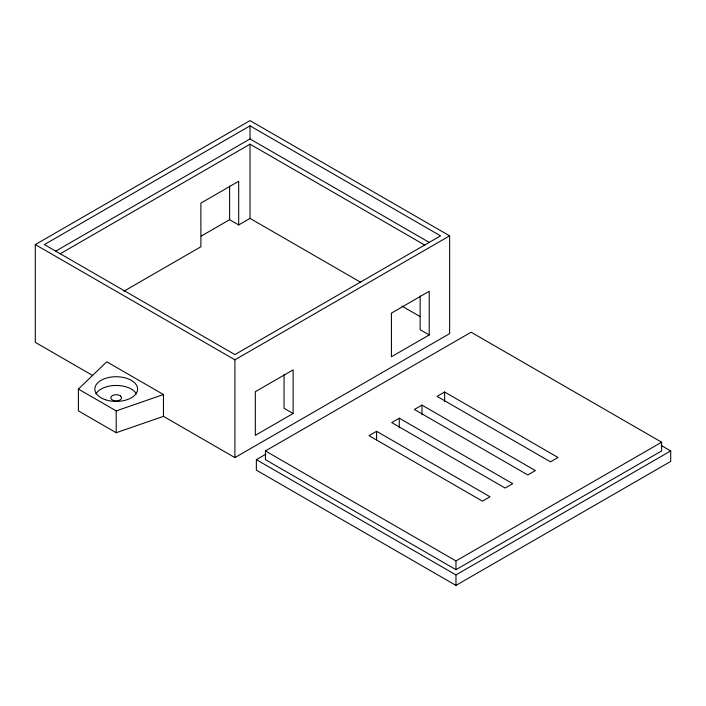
<?xml version="1.0" encoding="UTF-8"?>
<svg xmlns="http://www.w3.org/2000/svg" width="706" height="706" viewBox="0 0 706 706"><rect width="100%" height="100%" fill="white"/><g stroke="black" fill="none" stroke-linecap="round" stroke-linejoin="round"><path stroke-width="1.06" d="M163.457 416.355L116.199 432.725L78.392 410.901L78.392 389.068L106.747 361.79L163.457 394.53L163.457 416.355L234.904 457.603L449.634 333.638L449.634 235.848L250.03 120.611L35.3 244.585L35.3 342.366L92.46 375.363M250.03 125.844L44.372 244.585L234.904 354.589L440.562 235.848L250.03 125.844L250.03 138.941L55.8 251.08M60.125 253.825L250.03 144.183L424.8 245.088M201.263 236.069L229.618 219.698L238.69 224.94L250.03 218.392L360.81 282.356M123.832 291.251L200.883 246.765L200.883 203.116L238.69 181.283L238.69 224.94M35.3 244.585L234.904 359.822L449.634 235.848M293.122 413.513L255.316 435.346L255.316 391.689L293.122 369.865L293.122 413.513L284.05 408.28L284.05 374.445M429.222 334.944L391.415 356.768L391.415 313.12L429.222 291.287L429.222 334.944L420.149 329.702L420.149 295.876M265.438 450.94L471.096 332.208L661.628 442.212L661.628 450.94L455.97 569.671L265.438 459.668L265.438 450.94L455.97 560.943L661.628 442.212M661.151 445.424L670.7 450.94L670.7 461.415L455.97 585.389L256.366 470.152L256.366 459.668L265.906 454.161M376.58 431.295L369.026 435.664L482.436 501.145L489.999 496.777L376.58 431.295L376.58 439.838M399.269 418.199L391.706 422.567L505.117 488.049L512.68 483.681L399.269 418.199L399.269 427.81M421.95 405.103L414.387 409.471L527.797 474.953L535.36 470.584L421.95 405.103L421.95 414.713M444.63 392.006L437.067 396.375L550.486 461.856L558.04 457.488L444.63 392.006L444.63 401.617M256.366 459.668L455.97 574.913L670.7 450.94M78.392 389.068L116.199 410.901L163.457 394.53M250.03 138.941L429.124 242.343M401.882 306.06L420.026 316.544M455.97 560.943L455.97 569.671M455.97 574.913L455.97 585.389M250.03 144.183L250.03 218.392M234.904 359.822L234.904 457.603M229.618 185.872L229.618 219.698M116.199 410.901L116.199 432.725M95.945 393.833A21.383 12.346 0 0 1 116.199 385.458A21.383 12.346 0 0 1 136.452 393.833M120.585 396.04L119.649 395.439A5.348 3.089 0 0 0 112.598 395.519A5.348 3.089 0 0 0 111.813 399.57L112.757 400.161A5.348 3.089 0 0 0 119.808 400.081A5.348 3.089 0 0 0 120.585 396.04M105.512 399.764A21.383 12.346 0 0 0 137.591 389.068A21.383 12.346 0 0 0 105.512 378.381A21.383 12.346 0 0 0 105.512 399.764"/></g></svg>
